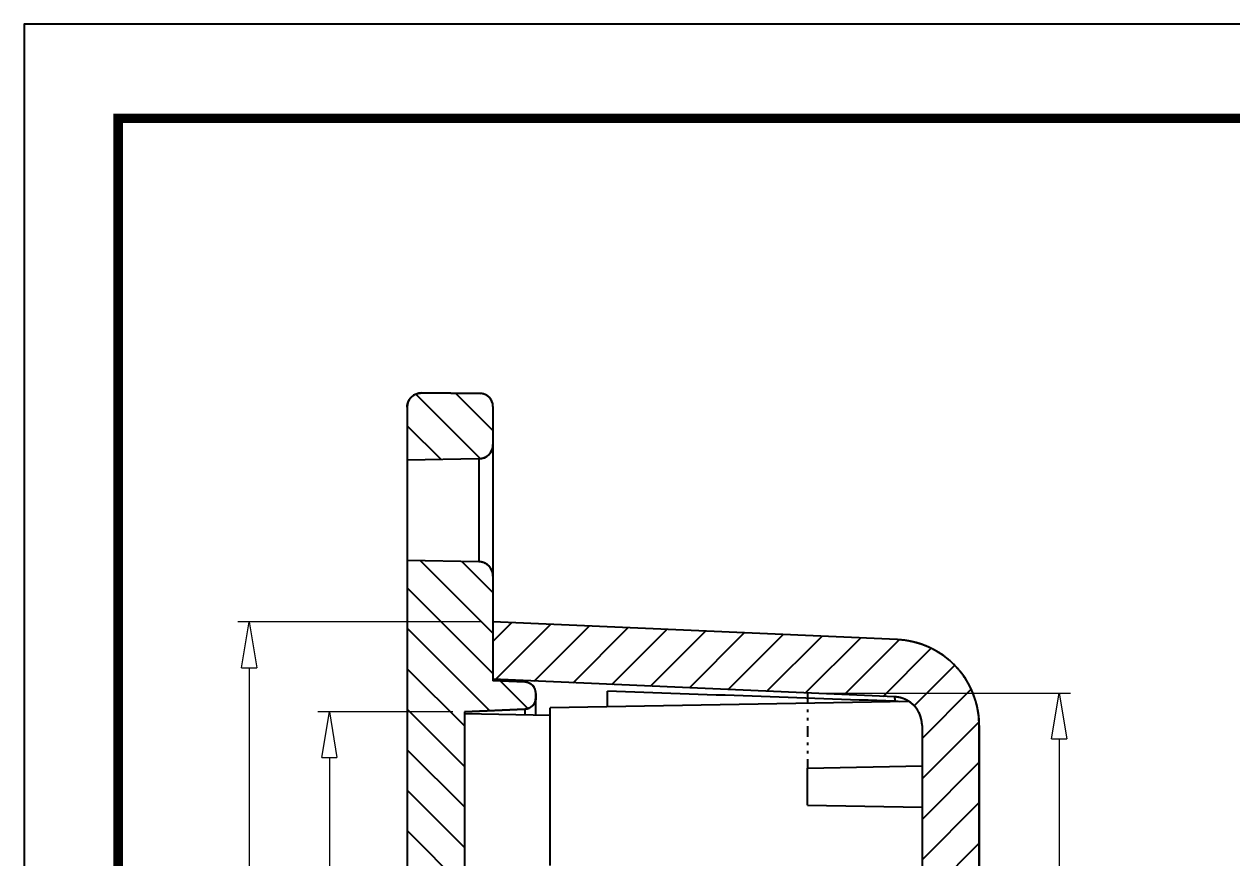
# Model space of a CAD drawing. Header units: millimetres. Extents: x 1786 to 2648, y -2492 to -1928.
# Drawn here: x 2457.1 to 2499.31, y -2388.54 to -2359.42 of the extents above; entities that cross this region are included whole.
import ezdxf

# ---------------------------------------------------------------- set-up
doc = ezdxf.new("R2010")
doc.units = ezdxf.units.MM
doc.linetypes.add('DIVIDE', pattern=[31.75, 12.7, -6.35, 0, -6.35, 0, -6.35])
doc.layers.add('dim', color=3, linetype='Continuous', lineweight=9)
doc.layers.add('from', color=7, linetype='Continuous')
doc.styles.add('FFS', font='SIMFANG.TTF', dxfattribs={"width": 0.85})
doc.dimstyles.new('YanXiu', dxfattribs={"dimtxt": 2.5, "dimasz": 2.2, "dimexe": 1, "dimexo": 0.6, "dimgap": 0.66, "dimtad": 0, "dimzin": 9, "dimdsep": 46, "dimtxsty": 'FFS', "dimblk": 'CLOSEDBLANK', "dimcen": 0, "dimclrd": 256, "dimclre": 131, "dimclrt": 42, "dimazin": 0, "dimtfac": 1, "dimtofl": 0, "dimtmove": 0, "dimatfit": 3, "dimldrblk": 'CLOSEDBLANK', "dimfxl": 0, "dimlwd": 5, "dimlwe": 5, "dimarcsym": 0})

# ---------------------------------------------------------------- blocks, each defined once
blk = doc.blocks.new('_ClosedBlank')
at = {"color": 0, "linetype": 'ByBlock', "lineweight": -2}
for p, q in [((-1, 0.167), (0, 0)), ((-1, 0.167), (-1, -0.167)), ((0, 0), (-1, -0.167))]:
    blk.add_line(p, q, dxfattribs=at)
blk = doc.blocks.new('*D175')
at = {"layer": 'Defpoints', "color": 0}
for p in [(2473.483, -2380.301), (2464.964, -2440.301), (2473.483, -2440.301)]:
    blk.add_point(p, dxfattribs=at)
at = {"layer": 'dim', "color": 131, "lineweight": 5}
for p, q in [((2473.083, -2380.301), (2464.564, -2380.301)), ((2473.083, -2440.301), (2464.564, -2440.301))]:
    blk.add_line(p, q, dxfattribs=at)
at = {"layer": 'dim', "lineweight": 5}
for p, q in [((2464.964, -2381.901), (2464.964, -2408.895)), ((2464.964, -2438.701), (2464.964, -2411.707))]:
    blk.add_line(p, q, dxfattribs=at)
at = {"layer": 'dim', "lineweight": 5, "xscale": 1.6, "yscale": 1.6, "zscale": 1.6}
for p, rotation in [((2464.964, -2380.301), 90), ((2464.964, -2440.301), 270)]:
    blk.add_blockref('_ClosedBlank', p, dxfattribs=dict(at, rotation=rotation))
at = {"layer": 'dim', "color": 42, "insert": (2464.964, -2410.301), "char_height": 2, "attachment_point": 5, "rotation": 90, "style": 'FFS'}
blk.add_mtext('60', dxfattribs=at)
blk = doc.blocks.new('*D179')
at = {"layer": 'Defpoints', "color": 0}
for p in [(2484.483, -2382.783, 0), (2484.483, -2437.819, 0), (2493.273, -2437.819)]:
    blk.add_point(p, dxfattribs=at)
at = {"layer": 'dim', "color": 131, "lineweight": 5}
for p, q in [((2484.883, -2382.783), (2493.672, -2382.783)), ((2484.883, -2437.819), (2493.672, -2437.819))]:
    blk.add_line(p, q, dxfattribs=at)
at = {"layer": 'dim', "lineweight": 5}
for p, q in [((2493.273, -2384.383), (2493.273, -2407.172)), ((2493.273, -2436.219), (2493.273, -2413.43))]:
    blk.add_line(p, q, dxfattribs=at)
at = {"layer": 'dim', "lineweight": 5, "xscale": 1.6, "yscale": 1.6, "zscale": 1.6}
for p, rotation in [((2493.273, -2382.783), 90), ((2493.273, -2437.819), 270)]:
    blk.add_blockref('_ClosedBlank', p, dxfattribs=dict(at, rotation=rotation))
at = {"layer": 'dim', "color": 42, "insert": (2493.273, -2410.301), "char_height": 2, "attachment_point": 5, "rotation": 90, "style": 'FFS'}
blk.add_mtext('55.04', dxfattribs=at)
blk = doc.blocks.new('*D180')
at = {"layer": 'Defpoints', "color": 0}
for p in [(2467.764, -2383.436), (2472.483, -2383.436), (2472.483, -2437.166)]:
    blk.add_point(p, dxfattribs=at)
at = {"layer": 'dim', "color": 131, "lineweight": 5}
for p, q in [((2472.083, -2383.436), (2467.364, -2383.436)), ((2472.083, -2437.166), (2467.364, -2437.166))]:
    blk.add_line(p, q, dxfattribs=at)
at = {"layer": 'dim', "lineweight": 5}
for p, q in [((2467.764, -2385.036), (2467.764, -2407.149)), ((2467.764, -2435.566), (2467.764, -2413.453))]:
    blk.add_line(p, q, dxfattribs=at)
at = {"layer": 'dim', "lineweight": 5, "xscale": 1.6, "yscale": 1.6, "zscale": 1.6}
for p, rotation in [((2467.764, -2383.436), 90), ((2467.764, -2437.166), 270)]:
    blk.add_blockref('_ClosedBlank', p, dxfattribs=dict(at, rotation=rotation))
at = {"layer": 'dim', "color": 42, "insert": (2467.764, -2410.301), "char_height": 2, "attachment_point": 5, "rotation": 90, "style": 'FFS'}
blk.add_mtext('53.73', dxfattribs=at)

msp = doc.modelspace()

# ---------------------------------------------------------------- linework, layer by layer
at = {"color": 40, "linetype": 'Continuous'}
for p, q in [((2470.79, -2372.34, 0), (2473.053, -2374.602, 0)), ((2472.176, -2372.311, 0), (2473.483, -2373.618, 0)), ((2470.483, -2373.447, 0), (2471.667, -2374.63, 0)), ((2470.953, -2378.159, 0), (2473.483, -2380.69, 0)), ((2472.392, -2378.184, 0), (2473.483, -2379.275, 0)), ((2470.483, -2379.104, 0), (2473.483, -2382.104, 0)), ((2473.483, -2380.983, 0), (2474.136, -2380.33, 0)), ((2473.573, -2382.307, 0), (2475.491, -2380.389, 0)), ((2474.928, -2382.366, 0), (2476.846, -2380.448, 0)), ((2470.483, -2380.518, 0), (2473.363, -2383.398, 0)), ((2476.283, -2382.425, 0), (2478.201, -2380.507, 0)), ((2477.638, -2382.484, 0), (2479.556, -2380.566, 0)), ((2478.993, -2382.544, 0), (2480.911, -2380.625, 0)), ((2480.348, -2382.603, 0), (2482.266, -2380.685, 0)), ((2481.703, -2382.662, 0), (2483.621, -2380.744, 0)), ((2483.058, -2382.721, 0), (2484.976, -2380.803, 0)), ((2484.413, -2382.78, 0), (2486.332, -2380.862, 0)), ((2485.768, -2382.839, 0), (2487.686, -2380.922, 0)), ((2487.123, -2382.899, 0), (2488.802, -2381.22, 0)), ((2470.483, -2381.932, 0), (2472.483, -2383.932, 0)), ((2488.209, -2383.227, 0), (2489.623, -2381.813, 0)), ((2473.744, -2382.364, 0), (2474.704, -2383.325, 0)), ((2488.483, -2384.367, 0), (2490.202, -2382.648, 0)), ((2470.483, -2383.346, 0), (2472.483, -2385.346, 0)), ((2488.483, -2385.782, 0), (2490.48, -2383.784, 0)), ((2470.483, -2384.761, 0), (2472.483, -2386.761, 0)), ((2488.483, -2387.196, 0), (2490.483, -2385.196, 0)), ((2470.483, -2386.175, 0), (2472.483, -2388.175, 0)), ((2488.483, -2388.61, 0), (2490.483, -2386.61, 0)), ((2470.483, -2387.589, 0), (2472.483, -2389.589, 0)), ((2488.483, -2390.024, 0), (2490.483, -2388.024, 0))]:
    msp.add_line(p, q, dxfattribs=at)
at = {"color": 7, "linetype": 'Continuous'}
for p, q in [((2473.037, -2372.319, 0), (2470.987, -2372.301, 0)), ((2470.987, -2372.301, 0), (2473.037, -2372.319, 0)), ((2470.483, -2372.801, 0), (2470.483, -2447.801, 0)), ((2470.483, -2372.801, 0), (2470.483, -2374.651, 0)), ((2473.483, -2372.769, 0), (2473.483, -2382.354, 0)), ((2473.483, -2372.769, 0), (2473.483, -2374.107, 0)), ((2472.992, -2374.607, 0), (2470.483, -2374.651, 0)), ((2472.992, -2374.607, 0), (2470.483, -2374.651, 0)), ((2472.992, -2374.607, 0), (2472.992, -2378.195, 0)), ((2472.992, -2378.195, 0), (2470.483, -2378.151, 0)), ((2472.992, -2378.195, 0), (2470.483, -2378.151, 0)), ((2470.483, -2378.151, 0), (2470.483, -2395.301, 0)), ((2473.483, -2378.695, 0), (2473.483, -2382.353, 0)), ((2487.614, -2380.918, 0), (2473.483, -2380.301, 0)), ((2487.614, -2380.918, 0), (2473.483, -2380.301, 0)), ((2473.483, -2380.301, 0), (2473.483, -2382.303, 0)), ((2487.527, -2382.916, 0), (2473.483, -2382.303, 0)), ((2487.527, -2382.916, 0), (2473.483, -2382.303, 0)), ((2474.601, -2382.402, 0), (2473.483, -2382.353, 0)), ((2474.601, -2382.402, 0), (2473.483, -2382.353, 0)), ((2474.983, -2383.542, 0), (2474.983, -2382.801, 0)), ((2474.983, -2382.801, 0), (2474.983, -2382.944, 0)), ((2477.483, -2383.266, 0), (2477.483, -2382.721, 0)), ((2474.601, -2383.344, 0), (2472.483, -2383.436, 0)), ((2472.483, -2383.436, 0), (2474.601, -2383.344, 0)), ((2474.601, -2383.344, 0), (2474.601, -2383.536, 0)), ((2488.036, -2383.082, 0), (2475.483, -2383.301, 0)), ((2475.483, -2388.801, 0), (2475.483, -2383.301, 0)), ((2487.541, -2383.07, 0), (2487.521, -2383.07, 0)), ((2472.483, -2383.436, 0), (2472.483, -2431.999, 0)), ((2472.483, -2383.436, 0), (2472.483, -2395.301, 0)), ((2472.483, -2383.499, 0), (2475.483, -2383.551, 0)), ((2488.483, -2383.915, 0), (2488.483, -2398.231, 0)), ((2488.483, -2383.915, 0), (2488.483, -2395.301, 0)), ((2490.483, -2436.687, 0), (2490.483, -2383.915, 0)), ((2490.483, -2383.915, 0), (2490.483, -2395.301, 0)), ((2484.483, -2385.401, 0), (2488.483, -2385.331, 0)), ((2484.483, -2386.701, 0), (2484.483, -2385.401, 0)), ((2484.483, -2386.701, 0), (2488.483, -2386.771, 0))]:
    msp.add_line(p, q, dxfattribs=at)
at = {"color": 2, "linetype": 'DIVIDE', "ltscale": 0.03}
msp.add_line((2484.483, -2382.783), (2484.483, -2385.401), dxfattribs=at)
at = {"color": 7, "linetype": 'Continuous'}
for centre, radius, start, end in [((2470.983, -2372.801, 0), 0.5, 89.5, 180), ((2473.033, -2372.769, 0), 0.45, 0, 89.5), ((2472.983, -2374.107, 0), 0.5, 271, 0), ((2472.983, -2378.695, 0), 0.5, 0, 89), ((2487.483, -2383.915, 0), 3, 0, 87.5), ((2474.583, -2382.801, 0), 0.4, 0, 87.5), ((2474.583, -2382.944, 0), 0.4, 272.5, 0), ((2487.483, -2383.915, 0), 1, 0, 87.5), ((2487.495, -2384.383, 0), 1.313, 81.5361, 87.9834)]:
    msp.add_arc(centre, radius, start, end, dxfattribs=at)
msp.add_ellipse((2459.838, -2383.209, 0), major_axis=(85.935, -2.692), ratio=0.012354, start_param=1.243193, end_param=1.364383, dxfattribs=at)
for points, start_tangent, end_tangent in [([(2470.483, -2372.801, 0), (2470.483, -2372.795, 0), (2470.483, -2372.79, 0), (2470.483, -2372.784, 0), (2470.484, -2372.779, 0), (2470.484, -2372.773, 0), (2470.484, -2372.767, 0), (2470.485, -2372.762, 0), (2470.485, -2372.756, 0), (2470.486, -2372.75, 0), (2470.486, -2372.744, 0), (2470.487, -2372.739, 0), (2470.488, -2372.733, 0), (2470.489, -2372.727, 0), (2470.489, -2372.721, 0), (2470.49, -2372.715, 0), (2470.491, -2372.71, 0), (2470.493, -2372.704, 0), (2470.494, -2372.698, 0), (2470.495, -2372.692, 0), (2470.496, -2372.686, 0), (2470.498, -2372.68, 0), (2470.499, -2372.675, 0), (2470.501, -2372.669, 0), (2470.503, -2372.663, 0), (2470.504, -2372.657, 0), (2470.506, -2372.651, 0), (2470.508, -2372.645, 0), (2470.51, -2372.639, 0), (2470.512, -2372.634, 0), (2470.514, -2372.628, 0), (2470.516, -2372.622, 0), (2470.519, -2372.616, 0), (2470.521, -2372.61, 0), (2470.523, -2372.605, 0), (2470.526, -2372.599, 0), (2470.528, -2372.593, 0), (2470.531, -2372.587, 0), (2470.534, -2372.582, 0), (2470.537, -2372.576, 0), (2470.539, -2372.57, 0), (2470.542, -2372.565, 0), (2470.546, -2372.559, 0), (2470.549, -2372.554, 0), (2470.552, -2372.548, 0), (2470.555, -2372.542, 0), (2470.558, -2372.537, 0), (2470.562, -2372.532, 0), (2470.565, -2372.526, 0), (2470.569, -2372.521, 0), (2470.573, -2372.515, 0), (2470.576, -2372.51, 0), (2470.58, -2372.505, 0), (2470.584, -2372.5, 0), (2470.588, -2372.495, 0), (2470.592, -2372.49, 0), (2470.596, -2372.484, 0), (2470.6, -2372.479, 0), (2470.604, -2372.475, 0), (2470.609, -2372.47, 0), (2470.613, -2372.465, 0), (2470.617, -2372.46, 0), (2470.622, -2372.455, 0), (2470.626, -2372.451, 0), (2470.631, -2372.446, 0), (2470.636, -2372.441, 0), (2470.64, -2372.437, 0), (2470.645, -2372.432, 0), (2470.65, -2372.428, 0), (2470.655, -2372.424, 0), (2470.66, -2372.42, 0), (2470.665, -2372.415, 0), (2470.67, -2372.411, 0), (2470.675, -2372.407, 0), (2470.68, -2372.403, 0), (2470.685, -2372.399, 0), (2470.69, -2372.396, 0), (2470.696, -2372.392, 0), (2470.701, -2372.388, 0), (2470.706, -2372.385, 0), (2470.712, -2372.381, 0), (2470.717, -2372.378, 0), (2470.723, -2372.374, 0), (2470.728, -2372.371, 0), (2470.734, -2372.368, 0), (2470.739, -2372.364, 0), (2470.745, -2372.361, 0), (2470.751, -2372.358, 0), (2470.756, -2372.355, 0), (2470.762, -2372.353, 0), (2470.768, -2372.35, 0), (2470.773, -2372.347, 0), (2470.779, -2372.345, 0), (2470.785, -2372.342, 0), (2470.791, -2372.34, 0), (2470.796, -2372.337, 0), (2470.802, -2372.335, 0), (2470.808, -2372.333, 0), (2470.814, -2372.331, 0), (2470.82, -2372.328, 0), (2470.826, -2372.327, 0), (2470.831, -2372.325, 0), (2470.837, -2372.323, 0), (2470.843, -2372.321, 0), (2470.849, -2372.319, 0), (2470.855, -2372.318, 0), (2470.861, -2372.316, 0), (2470.867, -2372.315, 0), (2470.873, -2372.313, 0), (2470.878, -2372.312, 0), (2470.884, -2372.311, 0), (2470.89, -2372.31, 0), (2470.896, -2372.309, 0), (2470.902, -2372.308, 0), (2470.908, -2372.307, 0), (2470.913, -2372.306, 0), (2470.919, -2372.305, 0), (2470.925, -2372.304, 0), (2470.931, -2372.304, 0), (2470.937, -2372.303, 0), (2470.942, -2372.303, 0), (2470.948, -2372.302, 0), (2470.954, -2372.302, 0), (2470.959, -2372.302, 0), (2470.965, -2372.301, 0), (2470.971, -2372.301, 0), (2470.976, -2372.301, 0), (2470.982, -2372.301, 0), (2470.987, -2372.301, 0)], (0, 1), (0.999962, -0.008727)), ([(2473.483, -2372.769, 0), (2473.483, -2372.764, 0), (2473.483, -2372.759, 0), (2473.483, -2372.754, 0), (2473.483, -2372.749, 0), (2473.482, -2372.744, 0), (2473.482, -2372.739, 0), (2473.482, -2372.734, 0), (2473.481, -2372.729, 0), (2473.481, -2372.724, 0), (2473.48, -2372.718, 0), (2473.48, -2372.713, 0), (2473.479, -2372.708, 0), (2473.478, -2372.703, 0), (2473.477, -2372.698, 0), (2473.477, -2372.693, 0), (2473.476, -2372.687, 0), (2473.475, -2372.682, 0), (2473.474, -2372.677, 0), (2473.472, -2372.672, 0), (2473.471, -2372.667, 0), (2473.47, -2372.661, 0), (2473.469, -2372.656, 0), (2473.467, -2372.651, 0), (2473.466, -2372.646, 0), (2473.464, -2372.64, 0), (2473.463, -2372.635, 0), (2473.461, -2372.63, 0), (2473.459, -2372.625, 0), (2473.458, -2372.62, 0), (2473.456, -2372.614, 0), (2473.454, -2372.609, 0), (2473.452, -2372.604, 0), (2473.45, -2372.599, 0), (2473.448, -2372.594, 0), (2473.445, -2372.589, 0), (2473.443, -2372.584, 0), (2473.441, -2372.578, 0), (2473.438, -2372.573, 0), (2473.436, -2372.568, 0), (2473.433, -2372.563, 0), (2473.431, -2372.558, 0), (2473.428, -2372.553, 0), (2473.425, -2372.548, 0), (2473.422, -2372.543, 0), (2473.42, -2372.538, 0), (2473.417, -2372.534, 0), (2473.414, -2372.529, 0), (2473.41, -2372.524, 0), (2473.407, -2372.519, 0), (2473.404, -2372.514, 0), (2473.401, -2372.51, 0), (2473.397, -2372.505, 0), (2473.394, -2372.5, 0), (2473.391, -2372.496, 0), (2473.387, -2372.491, 0), (2473.383, -2372.487, 0), (2473.38, -2372.482, 0), (2473.376, -2372.478, 0), (2473.372, -2372.473, 0), (2473.369, -2372.469, 0), (2473.365, -2372.465, 0), (2473.361, -2372.46, 0), (2473.357, -2372.456, 0), (2473.353, -2372.452, 0), (2473.349, -2372.448, 0), (2473.344, -2372.444, 0), (2473.34, -2372.44, 0), (2473.336, -2372.436, 0), (2473.332, -2372.432, 0), (2473.327, -2372.428, 0), (2473.323, -2372.425, 0), (2473.318, -2372.421, 0), (2473.314, -2372.417, 0), (2473.309, -2372.414, 0), (2473.305, -2372.41, 0), (2473.3, -2372.407, 0), (2473.296, -2372.403, 0), (2473.291, -2372.4, 0), (2473.286, -2372.397, 0), (2473.281, -2372.394, 0), (2473.277, -2372.391, 0), (2473.272, -2372.387, 0), (2473.267, -2372.384, 0), (2473.262, -2372.382, 0), (2473.257, -2372.379, 0), (2473.252, -2372.376, 0), (2473.247, -2372.373, 0), (2473.242, -2372.371, 0), (2473.237, -2372.368, 0), (2473.232, -2372.365, 0), (2473.227, -2372.363, 0), (2473.222, -2372.361, 0), (2473.217, -2372.358, 0), (2473.212, -2372.356, 0), (2473.207, -2372.354, 0), (2473.202, -2372.352, 0), (2473.196, -2372.35, 0), (2473.191, -2372.348, 0), (2473.186, -2372.346, 0), (2473.181, -2372.344, 0), (2473.176, -2372.342, 0), (2473.17, -2372.34, 0), (2473.165, -2372.339, 0), (2473.16, -2372.337, 0), (2473.155, -2372.336, 0), (2473.15, -2372.334, 0), (2473.144, -2372.333, 0), (2473.139, -2372.332, 0), (2473.134, -2372.33, 0), (2473.129, -2372.329, 0), (2473.124, -2372.328, 0), (2473.118, -2372.327, 0), (2473.113, -2372.326, 0), (2473.108, -2372.325, 0), (2473.103, -2372.324, 0), (2473.098, -2372.324, 0), (2473.093, -2372.323, 0), (2473.087, -2372.322, 0), (2473.082, -2372.322, 0), (2473.077, -2372.321, 0), (2473.072, -2372.321, 0), (2473.067, -2372.32, 0), (2473.062, -2372.32, 0), (2473.057, -2372.32, 0), (2473.052, -2372.319, 0), (2473.047, -2372.319, 0), (2473.042, -2372.319, 0), (2473.037, -2372.319, 0)], (0, 1), (-0.999962, 0.008727)), ([(2473.483, -2374.107, 0), (2473.483, -2374.113, 0), (2473.483, -2374.118, 0), (2473.483, -2374.124, 0), (2473.483, -2374.129, 0), (2473.482, -2374.135, 0), (2473.482, -2374.141, 0), (2473.482, -2374.146, 0), (2473.481, -2374.152, 0), (2473.481, -2374.158, 0), (2473.48, -2374.163, 0), (2473.479, -2374.169, 0), (2473.479, -2374.175, 0), (2473.478, -2374.18, 0), (2473.477, -2374.186, 0), (2473.476, -2374.192, 0), (2473.475, -2374.197, 0), (2473.474, -2374.203, 0), (2473.473, -2374.209, 0), (2473.471, -2374.215, 0), (2473.47, -2374.221, 0), (2473.469, -2374.226, 0), (2473.467, -2374.232, 0), (2473.466, -2374.238, 0), (2473.464, -2374.244, 0), (2473.462, -2374.249, 0), (2473.461, -2374.255, 0), (2473.459, -2374.261, 0), (2473.457, -2374.267, 0), (2473.455, -2374.272, 0), (2473.453, -2374.278, 0), (2473.451, -2374.284, 0), (2473.449, -2374.29, 0), (2473.446, -2374.295, 0), (2473.444, -2374.301, 0), (2473.442, -2374.307, 0), (2473.439, -2374.312, 0), (2473.437, -2374.318, 0), (2473.434, -2374.324, 0), (2473.431, -2374.329, 0), (2473.428, -2374.335, 0), (2473.425, -2374.34, 0), (2473.423, -2374.346, 0), (2473.419, -2374.351, 0), (2473.416, -2374.357, 0), (2473.413, -2374.362, 0), (2473.41, -2374.368, 0), (2473.407, -2374.373, 0), (2473.403, -2374.378, 0), (2473.4, -2374.384, 0), (2473.396, -2374.389, 0), (2473.393, -2374.394, 0), (2473.389, -2374.399, 0), (2473.385, -2374.404, 0), (2473.381, -2374.41, 0), (2473.378, -2374.415, 0), (2473.374, -2374.42, 0), (2473.37, -2374.425, 0), (2473.365, -2374.429, 0), (2473.361, -2374.434, 0), (2473.357, -2374.439, 0), (2473.353, -2374.444, 0), (2473.349, -2374.449, 0), (2473.344, -2374.453, 0), (2473.34, -2374.458, 0), (2473.335, -2374.462, 0), (2473.331, -2374.467, 0), (2473.326, -2374.471, 0), (2473.321, -2374.476, 0), (2473.317, -2374.48, 0), (2473.312, -2374.484, 0), (2473.307, -2374.488, 0), (2473.302, -2374.492, 0), (2473.297, -2374.496, 0), (2473.292, -2374.5, 0), (2473.287, -2374.504, 0), (2473.282, -2374.508, 0), (2473.277, -2374.512, 0), (2473.272, -2374.516, 0), (2473.267, -2374.519, 0), (2473.261, -2374.523, 0), (2473.256, -2374.526, 0), (2473.251, -2374.53, 0), (2473.245, -2374.533, 0), (2473.24, -2374.536, 0), (2473.235, -2374.539, 0), (2473.229, -2374.543, 0), (2473.224, -2374.546, 0), (2473.218, -2374.549, 0), (2473.213, -2374.551, 0), (2473.207, -2374.554, 0), (2473.202, -2374.557, 0), (2473.196, -2374.56, 0), (2473.19, -2374.562, 0), (2473.185, -2374.565, 0), (2473.179, -2374.567, 0), (2473.173, -2374.57, 0), (2473.168, -2374.572, 0), (2473.162, -2374.574, 0), (2473.156, -2374.576, 0), (2473.151, -2374.578, 0), (2473.145, -2374.58, 0), (2473.139, -2374.582, 0), (2473.133, -2374.584, 0), (2473.128, -2374.586, 0), (2473.122, -2374.588, 0), (2473.116, -2374.589, 0), (2473.11, -2374.591, 0), (2473.105, -2374.592, 0), (2473.099, -2374.594, 0), (2473.093, -2374.595, 0), (2473.087, -2374.596, 0), (2473.082, -2374.598, 0), (2473.076, -2374.599, 0), (2473.07, -2374.6, 0), (2473.065, -2374.601, 0), (2473.059, -2374.602, 0), (2473.053, -2374.602, 0), (2473.048, -2374.603, 0), (2473.042, -2374.604, 0), (2473.036, -2374.605, 0), (2473.031, -2374.605, 0), (2473.025, -2374.606, 0), (2473.019, -2374.606, 0), (2473.014, -2374.606, 0), (2473.008, -2374.607, 0), (2473.003, -2374.607, 0), (2472.997, -2374.607, 0), (2472.992, -2374.607, 0)], (0, -1), (-0.999848, -0.017452)), ([(2473.483, -2378.695, 0), (2473.483, -2378.689, 0), (2473.483, -2378.684, 0), (2473.483, -2378.678, 0), (2473.483, -2378.673, 0), (2473.482, -2378.667, 0), (2473.482, -2378.662, 0), (2473.482, -2378.656, 0), (2473.481, -2378.65, 0), (2473.481, -2378.645, 0), (2473.48, -2378.639, 0), (2473.479, -2378.633, 0), (2473.479, -2378.628, 0), (2473.478, -2378.622, 0), (2473.477, -2378.616, 0), (2473.476, -2378.61, 0), (2473.475, -2378.605, 0), (2473.474, -2378.599, 0), (2473.473, -2378.593, 0), (2473.471, -2378.587, 0), (2473.47, -2378.582, 0), (2473.469, -2378.576, 0), (2473.467, -2378.57, 0), (2473.466, -2378.564, 0), (2473.464, -2378.559, 0), (2473.462, -2378.553, 0), (2473.461, -2378.547, 0), (2473.459, -2378.541, 0), (2473.457, -2378.535, 0), (2473.455, -2378.53, 0), (2473.453, -2378.524, 0), (2473.451, -2378.518, 0), (2473.449, -2378.513, 0), (2473.446, -2378.507, 0), (2473.444, -2378.501, 0), (2473.442, -2378.495, 0), (2473.439, -2378.49, 0), (2473.437, -2378.484, 0), (2473.434, -2378.479, 0), (2473.431, -2378.473, 0), (2473.428, -2378.467, 0), (2473.425, -2378.462, 0), (2473.423, -2378.456, 0), (2473.419, -2378.451, 0), (2473.416, -2378.445, 0), (2473.413, -2378.44, 0), (2473.41, -2378.434, 0), (2473.407, -2378.429, 0), (2473.403, -2378.424, 0), (2473.4, -2378.418, 0), (2473.396, -2378.413, 0), (2473.393, -2378.408, 0), (2473.389, -2378.403, 0), (2473.385, -2378.398, 0), (2473.381, -2378.393, 0), (2473.378, -2378.388, 0), (2473.374, -2378.383, 0), (2473.37, -2378.378, 0), (2473.365, -2378.373, 0), (2473.361, -2378.368, 0), (2473.357, -2378.363, 0), (2473.353, -2378.358, 0), (2473.349, -2378.354, 0), (2473.344, -2378.349, 0), (2473.34, -2378.344, 0), (2473.335, -2378.34, 0), (2473.331, -2378.335, 0), (2473.326, -2378.331, 0), (2473.321, -2378.327, 0), (2473.317, -2378.322, 0), (2473.312, -2378.318, 0), (2473.307, -2378.314, 0), (2473.302, -2378.31, 0), (2473.297, -2378.306, 0), (2473.292, -2378.302, 0), (2473.287, -2378.298, 0), (2473.282, -2378.294, 0), (2473.277, -2378.29, 0), (2473.272, -2378.287, 0), (2473.267, -2378.283, 0), (2473.261, -2378.279, 0), (2473.256, -2378.276, 0), (2473.251, -2378.272, 0), (2473.245, -2378.269, 0), (2473.24, -2378.266, 0), (2473.235, -2378.263, 0), (2473.229, -2378.26, 0), (2473.224, -2378.256, 0), (2473.218, -2378.254, 0), (2473.213, -2378.251, 0), (2473.207, -2378.248, 0), (2473.202, -2378.245, 0), (2473.196, -2378.242, 0), (2473.19, -2378.24, 0), (2473.185, -2378.237, 0), (2473.179, -2378.235, 0), (2473.173, -2378.232, 0), (2473.168, -2378.23, 0), (2473.162, -2378.228, 0), (2473.156, -2378.226, 0), (2473.151, -2378.224, 0), (2473.145, -2378.222, 0), (2473.139, -2378.22, 0), (2473.133, -2378.218, 0), (2473.128, -2378.216, 0), (2473.122, -2378.214, 0), (2473.116, -2378.213, 0), (2473.11, -2378.211, 0), (2473.105, -2378.21, 0), (2473.099, -2378.208, 0), (2473.093, -2378.207, 0), (2473.087, -2378.206, 0), (2473.082, -2378.205, 0), (2473.076, -2378.203, 0), (2473.07, -2378.202, 0), (2473.065, -2378.201, 0), (2473.059, -2378.201, 0), (2473.053, -2378.2, 0), (2473.048, -2378.199, 0), (2473.042, -2378.198, 0), (2473.036, -2378.198, 0), (2473.031, -2378.197, 0), (2473.025, -2378.197, 0), (2473.019, -2378.196, 0), (2473.014, -2378.196, 0), (2473.008, -2378.195, 0), (2473.003, -2378.195, 0), (2472.997, -2378.195, 0), (2472.992, -2378.195, 0)], (0, 1), (-0.999848, 0.017452)), ([(2490.483, -2383.915, 0), (2490.483, -2383.883, 0), (2490.482, -2383.85, 0), (2490.481, -2383.817, 0), (2490.48, -2383.784, 0), (2490.479, -2383.751, 0), (2490.477, -2383.718, 0), (2490.474, -2383.685, 0), (2490.471, -2383.652, 0), (2490.468, -2383.618, 0), (2490.465, -2383.585, 0), (2490.461, -2383.551, 0), (2490.457, -2383.518, 0), (2490.452, -2383.484, 0), (2490.447, -2383.45, 0), (2490.441, -2383.416, 0), (2490.435, -2383.382, 0), (2490.429, -2383.348, 0), (2490.422, -2383.314, 0), (2490.415, -2383.28, 0), (2490.407, -2383.246, 0), (2490.399, -2383.212, 0), (2490.391, -2383.178, 0), (2490.382, -2383.144, 0), (2490.373, -2383.11, 0), (2490.363, -2383.075, 0), (2490.353, -2383.041, 0), (2490.342, -2383.007, 0), (2490.331, -2382.973, 0), (2490.32, -2382.939, 0), (2490.308, -2382.905, 0), (2490.296, -2382.872, 0), (2490.283, -2382.838, 0), (2490.27, -2382.804, 0), (2490.256, -2382.77, 0), (2490.242, -2382.737, 0), (2490.227, -2382.703, 0), (2490.212, -2382.67, 0), (2490.197, -2382.637, 0), (2490.181, -2382.604, 0), (2490.165, -2382.571, 0), (2490.148, -2382.538, 0), (2490.131, -2382.505, 0), (2490.113, -2382.473, 0), (2490.095, -2382.44, 0), (2490.077, -2382.408, 0), (2490.058, -2382.376, 0), (2490.039, -2382.344, 0), (2490.019, -2382.313, 0), (2489.999, -2382.281, 0), (2489.979, -2382.25, 0), (2489.958, -2382.219, 0), (2489.936, -2382.188, 0), (2489.915, -2382.158, 0), (2489.892, -2382.128, 0), (2489.87, -2382.098, 0), (2489.847, -2382.068, 0), (2489.824, -2382.039, 0), (2489.8, -2382.009, 0), (2489.776, -2381.981, 0), (2489.751, -2381.952, 0), (2489.727, -2381.924, 0), (2489.702, -2381.896, 0), (2489.676, -2381.868, 0), (2489.65, -2381.841, 0), (2489.624, -2381.814, 0), (2489.597, -2381.787, 0), (2489.571, -2381.761, 0), (2489.543, -2381.735, 0), (2489.516, -2381.709, 0), (2489.488, -2381.684, 0), (2489.46, -2381.659, 0), (2489.432, -2381.634, 0), (2489.403, -2381.61, 0), (2489.374, -2381.586, 0), (2489.345, -2381.563, 0), (2489.315, -2381.54, 0), (2489.285, -2381.517, 0), (2489.255, -2381.495, 0), (2489.225, -2381.473, 0), (2489.195, -2381.451, 0), (2489.164, -2381.43, 0), (2489.133, -2381.41, 0), (2489.102, -2381.389, 0), (2489.07, -2381.37, 0), (2489.039, -2381.35, 0), (2489.007, -2381.331, 0), (2488.975, -2381.313, 0), (2488.943, -2381.295, 0), (2488.911, -2381.277, 0), (2488.879, -2381.26, 0), (2488.846, -2381.243, 0), (2488.813, -2381.226, 0), (2488.781, -2381.21, 0), (2488.748, -2381.195, 0), (2488.715, -2381.18, 0), (2488.682, -2381.165, 0), (2488.648, -2381.151, 0), (2488.615, -2381.137, 0), (2488.582, -2381.124, 0), (2488.548, -2381.111, 0), (2488.515, -2381.098, 0), (2488.481, -2381.086, 0), (2488.448, -2381.074, 0), (2488.414, -2381.063, 0), (2488.38, -2381.052, 0), (2488.347, -2381.042, 0), (2488.313, -2381.032, 0), (2488.279, -2381.023, 0), (2488.245, -2381.014, 0), (2488.212, -2381.005, 0), (2488.178, -2380.997, 0), (2488.144, -2380.989, 0), (2488.111, -2380.982, 0), (2488.077, -2380.975, 0), (2488.044, -2380.968, 0), (2488.01, -2380.962, 0), (2487.977, -2380.956, 0), (2487.943, -2380.951, 0), (2487.91, -2380.946, 0), (2487.877, -2380.941, 0), (2487.843, -2380.937, 0), (2487.81, -2380.933, 0), (2487.777, -2380.93, 0), (2487.744, -2380.927, 0), (2487.712, -2380.924, 0), (2487.679, -2380.922, 0), (2487.646, -2380.92, 0), (2487.614, -2380.918, 0)], (0, 1), (-0.999048, 0.043619)), ([(2474.983, -2382.801, 0), (2474.983, -2382.797, 0), (2474.983, -2382.793, 0), (2474.983, -2382.788, 0), (2474.983, -2382.784, 0), (2474.982, -2382.78, 0), (2474.982, -2382.775, 0), (2474.982, -2382.771, 0), (2474.982, -2382.766, 0), (2474.981, -2382.762, 0), (2474.981, -2382.757, 0), (2474.98, -2382.753, 0), (2474.98, -2382.748, 0), (2474.979, -2382.744, 0), (2474.978, -2382.739, 0), (2474.977, -2382.735, 0), (2474.977, -2382.73, 0), (2474.976, -2382.726, 0), (2474.975, -2382.721, 0), (2474.974, -2382.717, 0), (2474.973, -2382.712, 0), (2474.972, -2382.708, 0), (2474.971, -2382.703, 0), (2474.97, -2382.699, 0), (2474.968, -2382.694, 0), (2474.967, -2382.689, 0), (2474.966, -2382.685, 0), (2474.964, -2382.68, 0), (2474.963, -2382.676, 0), (2474.961, -2382.671, 0), (2474.96, -2382.667, 0), (2474.958, -2382.662, 0), (2474.956, -2382.658, 0), (2474.955, -2382.653, 0), (2474.953, -2382.649, 0), (2474.951, -2382.644, 0), (2474.949, -2382.64, 0), (2474.947, -2382.635, 0), (2474.945, -2382.631, 0), (2474.943, -2382.627, 0), (2474.941, -2382.622, 0), (2474.938, -2382.618, 0), (2474.936, -2382.613, 0), (2474.934, -2382.609, 0), (2474.931, -2382.605, 0), (2474.929, -2382.6, 0), (2474.926, -2382.596, 0), (2474.924, -2382.592, 0), (2474.921, -2382.588, 0), (2474.919, -2382.584, 0), (2474.916, -2382.579, 0), (2474.913, -2382.575, 0), (2474.91, -2382.571, 0), (2474.907, -2382.567, 0), (2474.904, -2382.563, 0), (2474.901, -2382.559, 0), (2474.898, -2382.555, 0), (2474.895, -2382.551, 0), (2474.892, -2382.547, 0), (2474.889, -2382.543, 0), (2474.886, -2382.54, 0), (2474.882, -2382.536, 0), (2474.879, -2382.532, 0), (2474.875, -2382.528, 0), (2474.872, -2382.525, 0), (2474.869, -2382.521, 0), (2474.865, -2382.518, 0), (2474.861, -2382.514, 0), (2474.858, -2382.511, 0), (2474.854, -2382.507, 0), (2474.85, -2382.504, 0), (2474.847, -2382.501, 0), (2474.843, -2382.497, 0), (2474.839, -2382.494, 0), (2474.835, -2382.491, 0), (2474.831, -2382.488, 0), (2474.827, -2382.485, 0), (2474.823, -2382.482, 0), (2474.819, -2382.479, 0), (2474.815, -2382.476, 0), (2474.811, -2382.473, 0), (2474.807, -2382.47, 0), (2474.803, -2382.467, 0), (2474.799, -2382.465, 0), (2474.795, -2382.462, 0), (2474.791, -2382.459, 0), (2474.786, -2382.457, 0), (2474.782, -2382.454, 0), (2474.778, -2382.452, 0), (2474.773, -2382.45, 0), (2474.769, -2382.447, 0), (2474.765, -2382.445, 0), (2474.76, -2382.443, 0), (2474.756, -2382.441, 0), (2474.752, -2382.439, 0), (2474.747, -2382.437, 0), (2474.743, -2382.435, 0), (2474.738, -2382.433, 0), (2474.734, -2382.431, 0), (2474.73, -2382.429, 0), (2474.725, -2382.427, 0), (2474.721, -2382.426, 0), (2474.716, -2382.424, 0), (2474.712, -2382.423, 0), (2474.707, -2382.421, 0), (2474.703, -2382.42, 0), (2474.698, -2382.418, 0), (2474.694, -2382.417, 0), (2474.689, -2382.416, 0), (2474.685, -2382.415, 0), (2474.68, -2382.413, 0), (2474.676, -2382.412, 0), (2474.671, -2382.411, 0), (2474.667, -2382.41, 0), (2474.662, -2382.409, 0), (2474.658, -2382.408, 0), (2474.653, -2382.408, 0), (2474.649, -2382.407, 0), (2474.644, -2382.406, 0), (2474.64, -2382.405, 0), (2474.636, -2382.405, 0), (2474.631, -2382.404, 0), (2474.627, -2382.404, 0), (2474.622, -2382.403, 0), (2474.618, -2382.403, 0), (2474.614, -2382.403, 0), (2474.609, -2382.402, 0), (2474.605, -2382.402, 0), (2474.601, -2382.402, 0)], (0, 1), (-0.999048, 0.043619)), ([(2474.983, -2382.944, 0), (2474.983, -2382.948, 0), (2474.983, -2382.953, 0), (2474.983, -2382.957, 0), (2474.983, -2382.961, 0), (2474.982, -2382.966, 0), (2474.982, -2382.97, 0), (2474.982, -2382.975, 0), (2474.982, -2382.979, 0), (2474.981, -2382.983, 0), (2474.981, -2382.988, 0), (2474.98, -2382.992, 0), (2474.98, -2382.997, 0), (2474.979, -2383.001, 0), (2474.978, -2383.006, 0), (2474.977, -2383.01, 0), (2474.977, -2383.015, 0), (2474.976, -2383.019, 0), (2474.975, -2383.024, 0), (2474.974, -2383.029, 0), (2474.973, -2383.033, 0), (2474.972, -2383.038, 0), (2474.971, -2383.042, 0), (2474.97, -2383.047, 0), (2474.968, -2383.051, 0), (2474.967, -2383.056, 0), (2474.966, -2383.06, 0), (2474.964, -2383.065, 0), (2474.963, -2383.069, 0), (2474.961, -2383.074, 0), (2474.96, -2383.079, 0), (2474.958, -2383.083, 0), (2474.956, -2383.088, 0), (2474.955, -2383.092, 0), (2474.953, -2383.097, 0), (2474.951, -2383.101, 0), (2474.949, -2383.105, 0), (2474.947, -2383.11, 0), (2474.945, -2383.114, 0), (2474.943, -2383.119, 0), (2474.941, -2383.123, 0), (2474.938, -2383.128, 0), (2474.936, -2383.132, 0), (2474.934, -2383.136, 0), (2474.931, -2383.141, 0), (2474.929, -2383.145, 0), (2474.926, -2383.149, 0), (2474.924, -2383.153, 0), (2474.921, -2383.158, 0), (2474.919, -2383.162, 0), (2474.916, -2383.166, 0), (2474.913, -2383.17, 0), (2474.91, -2383.174, 0), (2474.907, -2383.178, 0), (2474.904, -2383.182, 0), (2474.901, -2383.186, 0), (2474.898, -2383.19, 0), (2474.895, -2383.194, 0), (2474.892, -2383.198, 0), (2474.889, -2383.202, 0), (2474.886, -2383.206, 0), (2474.882, -2383.209, 0), (2474.879, -2383.213, 0), (2474.875, -2383.217, 0), (2474.872, -2383.22, 0), (2474.869, -2383.224, 0), (2474.865, -2383.228, 0), (2474.861, -2383.231, 0), (2474.858, -2383.235, 0), (2474.854, -2383.238, 0), (2474.85, -2383.241, 0), (2474.847, -2383.245, 0), (2474.843, -2383.248, 0), (2474.839, -2383.251, 0), (2474.835, -2383.254, 0), (2474.831, -2383.258, 0), (2474.827, -2383.261, 0), (2474.823, -2383.264, 0), (2474.819, -2383.267, 0), (2474.815, -2383.27, 0), (2474.811, -2383.272, 0), (2474.807, -2383.275, 0), (2474.803, -2383.278, 0), (2474.799, -2383.281, 0), (2474.795, -2383.283, 0), (2474.791, -2383.286, 0), (2474.786, -2383.288, 0), (2474.782, -2383.291, 0), (2474.778, -2383.293, 0), (2474.773, -2383.296, 0), (2474.769, -2383.298, 0), (2474.765, -2383.3, 0), (2474.76, -2383.302, 0), (2474.756, -2383.305, 0), (2474.752, -2383.307, 0), (2474.747, -2383.309, 0), (2474.743, -2383.311, 0), (2474.738, -2383.312, 0), (2474.734, -2383.314, 0), (2474.73, -2383.316, 0), (2474.725, -2383.318, 0), (2474.721, -2383.319, 0), (2474.716, -2383.321, 0), (2474.712, -2383.323, 0), (2474.707, -2383.324, 0), (2474.703, -2383.326, 0), (2474.698, -2383.327, 0), (2474.694, -2383.328, 0), (2474.689, -2383.33, 0), (2474.685, -2383.331, 0), (2474.68, -2383.332, 0), (2474.676, -2383.333, 0), (2474.671, -2383.334, 0), (2474.667, -2383.335, 0), (2474.662, -2383.336, 0), (2474.658, -2383.337, 0), (2474.653, -2383.338, 0), (2474.649, -2383.338, 0), (2474.644, -2383.339, 0), (2474.64, -2383.34, 0), (2474.636, -2383.34, 0), (2474.631, -2383.341, 0), (2474.627, -2383.342, 0), (2474.622, -2383.342, 0), (2474.618, -2383.342, 0), (2474.614, -2383.343, 0), (2474.609, -2383.343, 0), (2474.605, -2383.343, 0), (2474.601, -2383.344, 0)], (0, -1), (-0.999048, -0.043619)), ([(2487.541, -2383.07, 0), (2487.538, -2382.986, 0), (2487.533, -2382.934, 0), (2487.527, -2382.916, 0)], (-0.02995, 0.999551), (-0.99898, 0.045153)), ([(2488.483, -2383.915, 0), (2488.483, -2383.904, 0), (2488.483, -2383.893, 0), (2488.483, -2383.883, 0), (2488.482, -2383.872, 0), (2488.482, -2383.861, 0), (2488.481, -2383.85, 0), (2488.48, -2383.838, 0), (2488.479, -2383.827, 0), (2488.478, -2383.816, 0), (2488.477, -2383.805, 0), (2488.476, -2383.794, 0), (2488.474, -2383.783, 0), (2488.473, -2383.771, 0), (2488.471, -2383.76, 0), (2488.469, -2383.749, 0), (2488.467, -2383.737, 0), (2488.465, -2383.726, 0), (2488.463, -2383.715, 0), (2488.46, -2383.703, 0), (2488.458, -2383.692, 0), (2488.455, -2383.681, 0), (2488.452, -2383.669, 0), (2488.449, -2383.658, 0), (2488.446, -2383.647, 0), (2488.443, -2383.635, 0), (2488.44, -2383.624, 0), (2488.436, -2383.613, 0), (2488.432, -2383.601, 0), (2488.429, -2383.59, 0), (2488.425, -2383.579, 0), (2488.421, -2383.567, 0), (2488.416, -2383.556, 0), (2488.412, -2383.545, 0), (2488.407, -2383.534, 0), (2488.403, -2383.522, 0), (2488.398, -2383.511, 0), (2488.393, -2383.5, 0), (2488.388, -2383.489, 0), (2488.382, -2383.478, 0), (2488.377, -2383.467, 0), (2488.371, -2383.456, 0), (2488.366, -2383.445, 0), (2488.36, -2383.434, 0), (2488.354, -2383.424, 0), (2488.348, -2383.413, 0), (2488.341, -2383.402, 0), (2488.335, -2383.392, 0), (2488.328, -2383.381, 0), (2488.322, -2383.371, 0), (2488.315, -2383.36, 0), (2488.308, -2383.35, 0), (2488.301, -2383.34, 0), (2488.294, -2383.329, 0), (2488.286, -2383.319, 0), (2488.279, -2383.309, 0), (2488.271, -2383.299, 0), (2488.263, -2383.29, 0), (2488.255, -2383.28, 0), (2488.247, -2383.27, 0), (2488.239, -2383.261, 0), (2488.231, -2383.251, 0), (2488.223, -2383.242, 0), (2488.214, -2383.233, 0), (2488.205, -2383.224, 0), (2488.197, -2383.215, 0), (2488.188, -2383.206, 0), (2488.179, -2383.197, 0), (2488.17, -2383.188, 0), (2488.161, -2383.18, 0), (2488.151, -2383.171, 0), (2488.142, -2383.163, 0), (2488.133, -2383.155, 0), (2488.123, -2383.147, 0), (2488.113, -2383.139, 0), (2488.104, -2383.131, 0), (2488.094, -2383.123, 0), (2488.084, -2383.116, 0), (2488.074, -2383.108, 0), (2488.064, -2383.101, 0), (2488.054, -2383.094, 0), (2488.043, -2383.087, 0), (2488.033, -2383.08, 0), (2488.023, -2383.073, 0), (2488.012, -2383.067, 0), (2488.002, -2383.06, 0), (2487.991, -2383.054, 0), (2487.98, -2383.048, 0), (2487.97, -2383.042, 0), (2487.959, -2383.036, 0), (2487.948, -2383.03, 0), (2487.937, -2383.024, 0), (2487.927, -2383.019, 0), (2487.916, -2383.014, 0), (2487.905, -2383.008, 0), (2487.894, -2383.003, 0), (2487.883, -2382.998, 0), (2487.871, -2382.994, 0), (2487.86, -2382.989, 0), (2487.849, -2382.985, 0), (2487.838, -2382.98, 0), (2487.827, -2382.976, 0), (2487.816, -2382.972, 0), (2487.805, -2382.968, 0), (2487.793, -2382.965, 0), (2487.782, -2382.961, 0), (2487.771, -2382.957, 0), (2487.76, -2382.954, 0), (2487.748, -2382.951, 0), (2487.737, -2382.948, 0), (2487.726, -2382.945, 0), (2487.715, -2382.942, 0), (2487.703, -2382.94, 0), (2487.692, -2382.937, 0), (2487.681, -2382.935, 0), (2487.67, -2382.933, 0), (2487.659, -2382.931, 0), (2487.648, -2382.929, 0), (2487.636, -2382.927, 0), (2487.625, -2382.925, 0), (2487.614, -2382.924, 0), (2487.603, -2382.922, 0), (2487.592, -2382.921, 0), (2487.581, -2382.92, 0), (2487.57, -2382.919, 0), (2487.559, -2382.918, 0), (2487.548, -2382.917, 0), (2487.537, -2382.917, 0), (2487.527, -2382.916, 0)], (0, 1), (-0.999048, 0.043619))]:
    msp.add_spline(points, degree=3, dxfattribs=dict(at, start_tangent=start_tangent, end_tangent=end_tangent))
at = {"layer": 'from', "elevation": 0}
msp.add_lwpolyline([(2457.096, -2491.884), (2647.717, -2491.884), (2647.717, -2359.419), (2457.096, -2359.419)], close=True, dxfattribs=at)
at = {"layer": 'from', "const_width": 0.329, "elevation": 0}
msp.add_lwpolyline([(2460.382, -2488.598), (2460.382, -2362.704), (2644.432, -2362.704), (2644.432, -2488.598), (2460.382, -2488.598)], dxfattribs=at)

# ---------------------------------------------------------------- dimensions: what is measured, and where the dimension line sits
at = {"layer": 'dim'}
for base, p1, p2, picture, middle in [((2464.964, -2440.301, 0), (2473.483, -2380.301, 0), (2473.483, -2440.301, 0), '*D175', (2464.964, -2410.301, 0)), ((2493.273, -2437.819, 0), (2484.483, -2382.783, 0), (2484.483, -2437.819, 0), '*D179', (2493.273, -2410.301, 0)), ((2467.764, -2383.436, 0), (2472.483, -2437.166, 0), (2472.483, -2383.436, 0), '*D180', (2467.764, -2410.301, 0))]:
    dim = msp.add_linear_dim(base=base, p1=p1, p2=p2, angle=90, dimstyle='YanXiu', override={"dimtxt": 2, "dimasz": 1.6, "dimexe": 0.3998, "dimexo": 0.3998, "dimgap": 0.3998}, dxfattribs=at)
    dim.commit()
    dim.dimension.update_dxf_attribs({"geometry": picture, "text_midpoint": middle})

doc.saveas('drawing.dxf')
